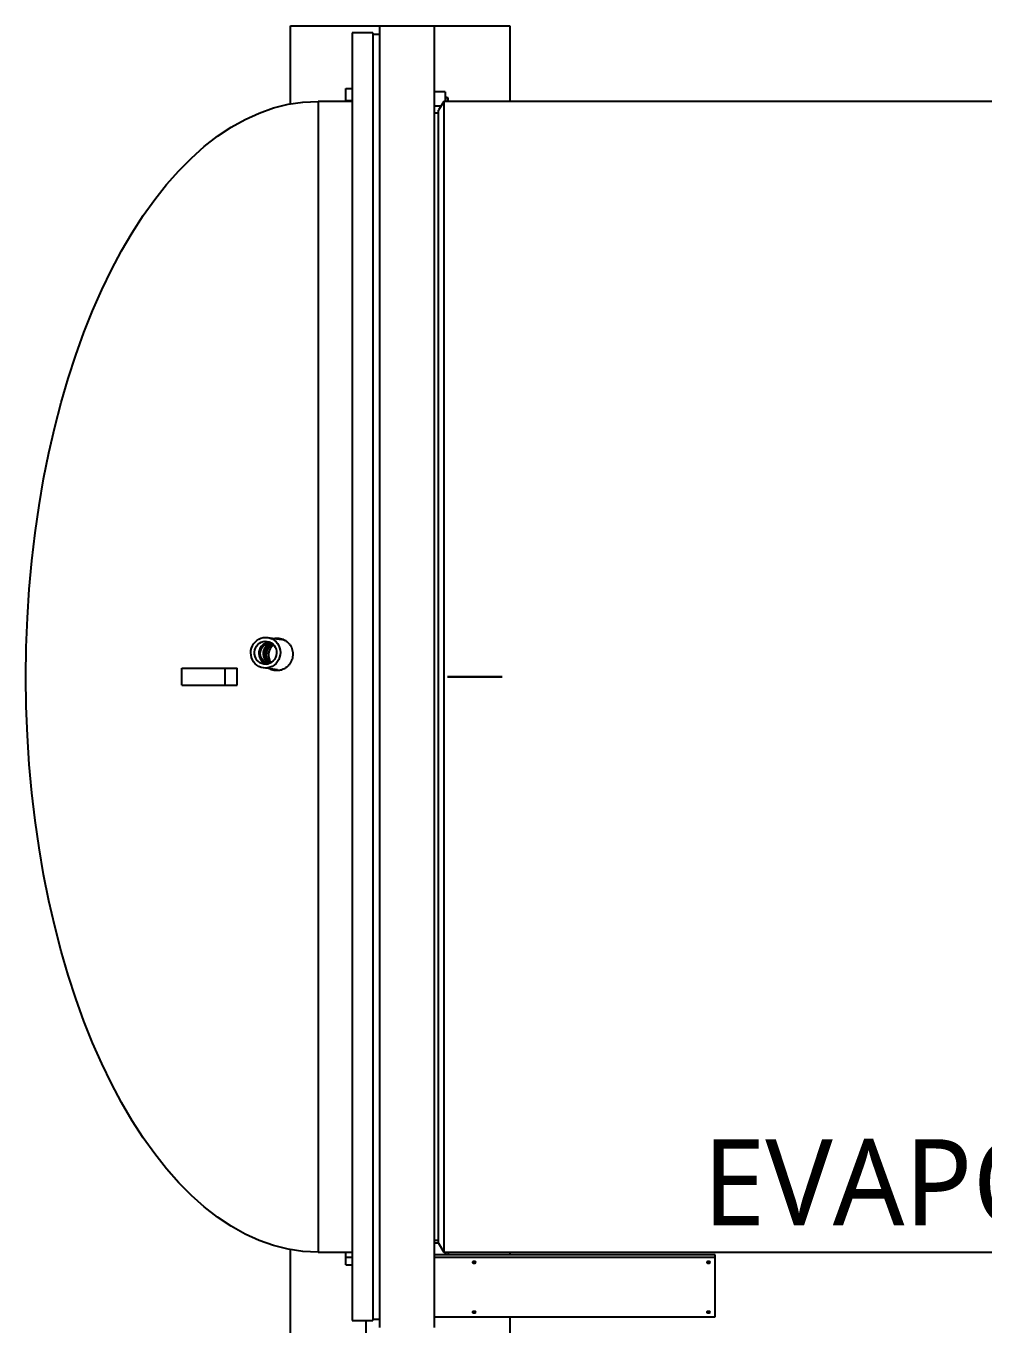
# Model space of a CAD drawing. Header units: millimetres. Extents: x -69706 to 52883, y -6882 to 68885.
# Drawn here: x 3577 to 4464, y 63350 to 64553 of the extents above; entities that cross this region are included whole.
import ezdxf

# ---------------------------------------------------------------- set-up
doc = ezdxf.new("R2010")
doc.units = ezdxf.units.MM
doc.layers.add('B2F-H-EQ-P-T20001$0$M-HVAC-EQPM', color=134, linetype='Continuous')
doc.styles.add('B2F-H-EQ-P-T20001$0$LK-TXT', font='Microsoft JhengHei.ttf')

# ---------------------------------------------------------------- blocks, each defined once
blk = doc.blocks.new('B2F-H-EQ-P-T20001$0$CH-B2C-05、09-1000RT_20201019')
at = {"color": 0, "linetype": 'Continuous', "lineweight": 25}
for p, q in [((-92.1, 3111.8), (-9.5, 3111.8)), ((-92.1, 3039.6), (-92.1, 3111.8)), ((-15.9, 3105.4), (-34.9, 3105.4)), ((-34.9, 3105.4), (-34.9, 1911.6)), ((-15.9, 3105.4), (-15.9, 1911.6)), ((-9.5, 3111.8), (41.3, 3111.8)), ((-9.5, 1905.3), (-9.5, 3111.8)), ((41.3, 3111.8), (111.1, 3111.8)), ((41.3, 1905.3), (41.3, 3111.8)), ((111.1, 3111.8), (111.1, 3041.9)), ((-9.5, 3103.9), (-15.9, 3103.9)), ((-40.9, 3053.8), (-34.9, 3053.8)), ((-40.9, 3042.6), (-40.9, 3053.8)), ((51.2, 3050.7), (41.3, 3050.7)), ((51.2, 3050.7), (51.2, 3041.9)), ((51.6, 3046.7), (51.2, 3046.7)), ((51.6, 3046.7), (51.6, 3041.9)), ((54, 3045.1), (51.6, 3045.1)), ((54, 3041.9), (54, 3045.1)), ((-34.9, 3041.9), (-66.7, 3041.9)), ((-66.7, 3041.9), (-66.7, 1975.1)), ((-40.9, 3041.9), (-40.9, 3042.6)), ((-40.9, 3042.6), (-34.9, 3042.6)), ((47.2, 3037.5), (41.3, 3037.5)), ((49.8, 3041.9), (45.1, 3033.8)), ((45.1, 1983.3), (45.1, 3033.8)), ((53.2, 3041.9), (49.8, 3041.9)), ((49.8, 3041.9), (49.8, 1975.1)), ((104, 3041.9), (53.2, 3041.9)), ((572, 3041.9), (104, 3041.9)), ((45.1, 3030.8), (41.3, 3030.8)), ((-113.3, 2544.8), (-100.5, 2543)), ((-193, 2500.6), (-193, 2516.5)), ((-193, 2516.5), (-152.8, 2516.5)), ((-152.8, 2500.6), (-152.8, 2516.5)), ((-152.8, 2516.5), (-141.6, 2516.5)), ((-141.6, 2500.6), (-141.6, 2516.5)), ((-104.4, 2514.8), (-117.3, 2516.7)), ((104, 2508.5), (53.2, 2508.5)), ((53.2, 2508.5), (104, 2508.5)), ((53.2, 2508.5), (53.2, 2508.5)), ((92.7, 2508.5), (53.2, 2508.5)), ((91.2, 2508.5), (91.2, 2508.5)), ((104, 2508.5), (97.5, 2508.5)), ((104, 2508.5), (104, 2508.5)), ((-193, 2500.6), (-152.8, 2500.6)), ((-152.8, 2500.6), (-141.6, 2500.6)), ((41.3, 1986.3), (45.1, 1986.3)), ((-92.1, 1833.1), (-92.1, 1977.5)), ((-66.7, 1975.1), (-34.9, 1975.1)), ((-40.9, 1970.3), (-40.9, 1975.1)), ((45.1, 1983.4), (41.3, 1983.4)), ((45.1, 1983.3), (49.8, 1975.1)), ((49.8, 1975.1), (2155.3, 1975.1)), ((51.2, 1975.1), (51.2, 1972.7)), ((51.6, 1975.1), (51.6, 1972.7)), ((54, 1975.1), (54, 1972.7)), ((111.1, 1975.1), (111.1, 1972.7)), ((-40.9, 1970.3), (-34.9, 1970.3)), ((-40.9, 1963.3), (-40.9, 1970.3)), ((-40.9, 1963.3), (-34.9, 1963.3)), ((301.6, 1972.7), (41.3, 1972.7)), ((301.6, 1970), (41.3, 1970)), ((301.6, 1970), (301.6, 1972.7)), ((301.6, 1915.2), (301.6, 1970)), ((41.3, 1915.2), (301.6, 1915.2)), ((111.1, 1915.2), (111.1, 1835.4)), ((-34.9, 1911.6), (-15.9, 1911.6)), ((-22.2, 1898.9), (-22.2, 1911.6)), ((-15.9, 1913.1), (-9.5, 1913.1))]:
    blk.add_line(p, q, dxfattribs=at)
at = {"color": 0, "linetype": 'Continuous', "lineweight": 25, "flags": 128}
for points in [[(104, 3041.9), (104, 3041.9)], [(-117.5, 2516.7), (-119.5, 2517.2), (-121.5, 2518), (-123.4, 2519.1), (-125, 2520.6), (-126.4, 2522.3), (-127.5, 2524.1), (-128.3, 2526.2), (-128.8, 2528.4), (-129, 2530.6), (-128.9, 2532.8), (-128.4, 2535), (-127.5, 2537.1), (-126.4, 2539), (-125, 2540.7), (-123.4, 2542.1), (-121.5, 2543.3), (-119.6, 2544.2), (-117.5, 2544.8), (-115.3, 2545), (-113.2, 2544.8), (-111.1, 2544.3), (-109.1, 2543.5), (-107.3, 2542.3), (-105.6, 2540.9), (-104.2, 2539.2), (-103.1, 2537.3), (-102.3, 2535.3), (-101.8, 2533.1), (-101.6, 2530.9), (-101.8, 2528.7), (-102.3, 2526.5), (-103.1, 2524.4), (-104.2, 2522.5), (-105.6, 2520.8), (-107.3, 2519.3), (-109.1, 2518.1), (-111.1, 2517.3), (-113.2, 2516.7), (-115.3, 2516.5), (-117.5, 2516.7)], [(-116.9, 2520.2), (-118.8, 2520.7), (-120.5, 2521.5), (-122, 2522.6), (-123.3, 2524), (-124.4, 2525.6), (-125.1, 2527.4), (-125.5, 2529.3), (-125.6, 2531.3), (-125.3, 2533.3), (-124.6, 2535.1), (-123.7, 2536.8), (-122.5, 2538.3), (-121, 2539.6), (-119.3, 2540.5), (-117.5, 2541.1), (-115.6, 2541.4), (-113.7, 2541.3), (-111.9, 2540.8), (-110.2, 2540), (-108.6, 2538.9), (-107.3, 2537.5), (-106.3, 2535.9), (-105.5, 2534.1), (-105.1, 2532.1), (-105.1, 2530.2), (-105.4, 2528.2), (-106, 2526.4), (-107, 2524.6), (-108.2, 2523.1), (-109.7, 2521.9), (-111.3, 2521), (-113.1, 2520.3), (-115, 2520.1), (-116.9, 2520.2)], [(-113, 2521.4), (-114.7, 2521.8), (-116.2, 2522.6), (-117.6, 2523.7), (-118.7, 2525.1), (-119.6, 2526.7), (-120.1, 2528.4), (-120.3, 2530.2), (-120.1, 2532), (-119.5, 2533.7), (-118.7, 2535.3), (-117.6, 2536.7), (-116.2, 2537.8), (-114.6, 2538.6), (-112.9, 2539), (-111.2, 2539.1), (-109.5, 2538.9), (-108.1, 2538.4)], [(-110.5, 2521.4), (-111.3, 2521.3), (-113, 2521.4)], [(79.8, 1965.7), (79.7, 1965.9), (79.3, 1966.2), (78.8, 1966.3), (78.1, 1966.4), (77.4, 1966.3), (76.9, 1966.2), (76.5, 1965.9), (76.4, 1965.7), (76.5, 1965.4), (76.9, 1965.1), (77.4, 1965), (78.1, 1964.9), (78.8, 1965), (79.3, 1965.1), (79.7, 1965.4), (79.8, 1965.7)], [(297, 1965.7), (296.9, 1965.9), (296.5, 1966.2), (295.9, 1966.3), (295.3, 1966.4), (294.6, 1966.3), (294.1, 1966.2), (293.7, 1965.9), (293.6, 1965.7), (293.7, 1965.4), (294.1, 1965.1), (294.6, 1965), (295.3, 1964.9), (295.9, 1965), (296.5, 1965.1), (296.9, 1965.4), (297, 1965.7)], [(79.8, 1919.5), (79.7, 1919.8), (79.3, 1920), (78.8, 1920.2), (78.1, 1920.2), (77.4, 1920.2), (76.9, 1920), (76.5, 1919.8), (76.4, 1919.5), (76.5, 1919.2), (76.9, 1919), (77.4, 1918.8), (78.1, 1918.8), (78.8, 1918.8), (79.3, 1919), (79.7, 1919.2), (79.8, 1919.5)], [(297, 1919.5), (296.9, 1919.8), (296.5, 1920), (295.9, 1920.2), (295.3, 1920.2), (294.6, 1920.2), (294.1, 1920), (293.7, 1919.8), (293.6, 1919.5), (293.7, 1919.2), (294.1, 1919), (294.6, 1918.8), (295.3, 1918.8), (295.9, 1918.8), (296.5, 1919), (296.9, 1919.2), (297, 1919.5)]]:
    blk.add_lwpolyline(points, dxfattribs=at)
at = {"color": 0, "linetype": 'Continuous', "lineweight": 25}
for centre, radius, start, end in [((-111.3, 2530.2), 10.3, 88.2414, 255.7945), ((-102.3, 2529.9), 13.2, 63.3422, 82.0072), ((-108.6, 2529.8), 8.98, 93.1361, 250.9006), ((-108.5, 2529.8), 7.9, 82.985, 262.1016), ((-105.6, 2529.4), 9.09, 114.1724, 229.8649), ((-101.8, 2528.8), 10.9, 125.8907, 218.1451), ((-102.6, 2527.9), 13.2, 261.3169, 280.0564)]:
    blk.add_arc(centre, radius, start, end, dxfattribs=at)
at = {"color": 0, "linetype": 'Continuous', "lineweight": 25, "extrusion": (-2.79696e-31, 2.28389e-15, -1)}
blk.add_ellipse((-66.7, 2508.5), major_axis=(0, 533.4), ratio=0.507619, start_param=4.712389, end_param=6.283185, dxfattribs=at)
at = {"color": 0, "linetype": 'Continuous', "lineweight": 25, "extrusion": (0, 0, -1)}
blk.add_ellipse((-66.7, 2508.5), major_axis=(0, -533.4), ratio=0.507619, start_param=0, end_param=1.570796, dxfattribs=at)
at = {"color": 0, "linetype": 'Continuous', "lineweight": 25}
for points, knots in [([(-107.6, 2544), (-106.8, 2544.1), (-105.3, 2544.4), (-102.9, 2544.3), (-100.5, 2543.8), (-98.2, 2542.9), (-96.1, 2541.6), (-94.2, 2539.9), (-92.6, 2538), (-91.3, 2535.8), (-90.5, 2533.4), (-90, 2530.9), (-90, 2528.3), (-90.4, 2525.8), (-91.2, 2523.4), (-92.3, 2521.1), (-93.9, 2519.1), (-95.7, 2517.3), (-97.8, 2515.9), (-100.1, 2514.9), (-102.5, 2514.3), (-105, 2514.1), (-107.4, 2514.3), (-109.6, 2514.9), (-110.9, 2515.5), (-111.4, 2515.8)], [0, 0, 0, 0, 0.040184, 0.084297, 0.128326, 0.172359, 0.216434, 0.260507, 0.304692, 0.348875, 0.393056, 0.437238, 0.481308, 0.525379, 0.569401, 0.613425, 0.657536, 0.70165, 0.745852, 0.790052, 0.834199, 0.878348, 0.922391, 0.966436, 1, 1, 1, 1]), ([(-105.4, 2543.7), (-104.7, 2543.9), (-103.4, 2544.1), (-102.1, 2544), (-101.6, 2544)], [0, 0, 0, 0, 0.57027, 1, 1, 1, 1]), ([(-105.8, 2514.2), (-106.4, 2514.4), (-107.6, 2514.6), (-108.7, 2515.2), (-109.3, 2515.5)], [0, 0, 0, 0, 0.499643, 1, 1, 1, 1])]:
    blk.add_open_spline(points, degree=3, knots=knots, dxfattribs=at)
at = {"color": 0, "insert": (262.9, 2079.8, 0), "char_height": 80, "width": 2334.015, "attachment_point": 1, "style": 'B2F-H-EQ-P-T20001$0$LK-TXT'}
blk.add_mtext(' EVAPORATOR', dxfattribs=at)

msp = doc.modelspace()

# ---------------------------------------------------------------- block references
at = {"layer": 'B2F-H-EQ-P-T20001$0$M-HVAC-EQPM'}
msp.add_blockref('B2F-H-EQ-P-T20001$0$CH-B2C-05、09-1000RT_20201019', (3914.631, 61441.218, 8.109), dxfattribs=at)

doc.saveas('drawing.dxf')
